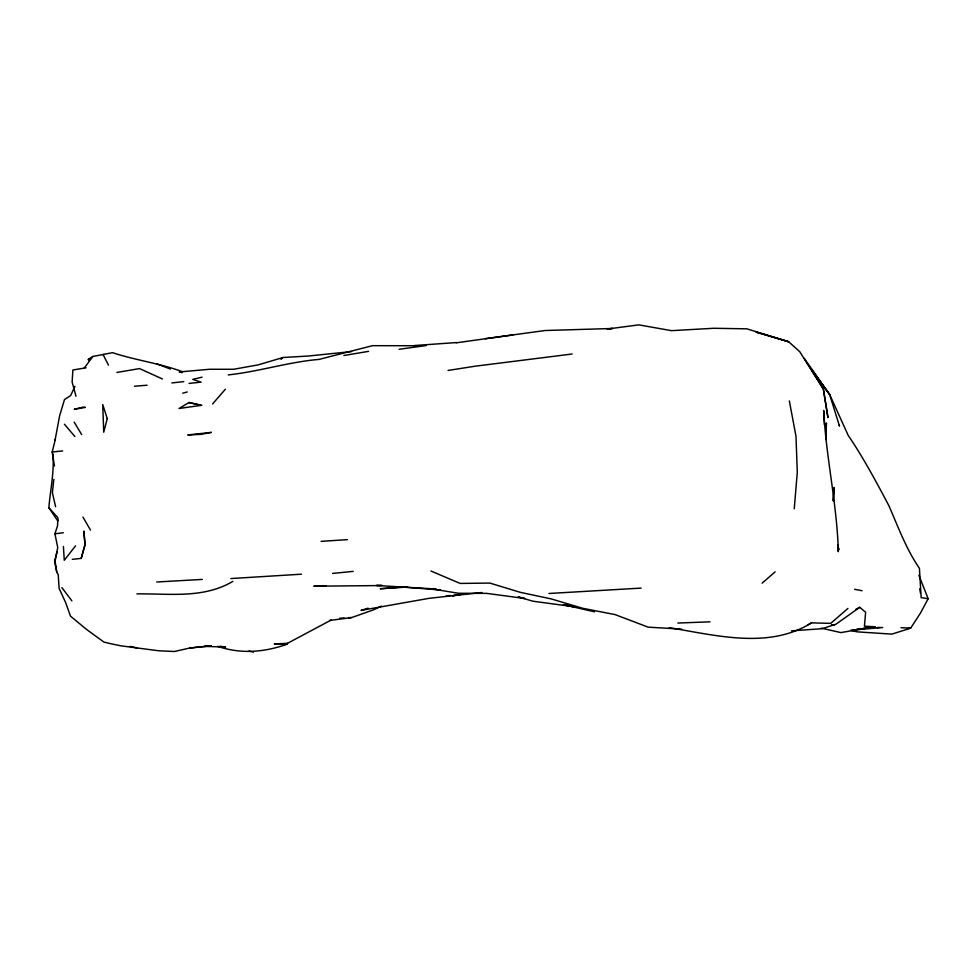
<?xml version="1.0" encoding="UTF-8"?>
<svg xmlns="http://www.w3.org/2000/svg" width="977" height="977" viewBox="0 0 977 977"><rect width="100%" height="100%" fill="white"/><g stroke="black" fill="none" stroke-linecap="round" stroke-linejoin="round"><path stroke-width="1.47" d="M52.905 453.902C54.382 472.196 50.352 489.685 48.85 507.735L57.887 521.083M826.053 439.54L826.395 422.968L826.029 433.446M57.753 520.558L57.558 525.748L54.92 533.784L57.753 547.608L55.066 561.067L56.703 571.765L58.229 574.781L59.121 588.386L65.691 602.711L70.478 616.121L86.526 629.408L103.904 642.072L109.778 643.489L120.867 645.821L158.75 650.78L174.492 651.5L189.77 648.007L211.105 645.809L189.77 648.007M833.454 500.712L834.224 487.425L832.978 500.59M794.252 508.748L797.293 472.257L795.986 436.243L789.343 400.936M53.845 479.353L52.392 492.664L55.604 506.709M55.03 440.383L59.573 415.982L64.482 399.556L70.637 395.575L74.96 386.318M54.48 465.956L52.184 452.033L55.371 439.198M57.081 551.675L54.614 561.372L56.703 571.765M81.201 558.392L84.95 544.299L83.839 531.061L85.121 545.032L81.201 558.392L72.286 559.345M331.301 619.968L287.494 643.318L287.153 644.222C264.156 652.294 241.014 654.26 217.602 646.334M918.856 575.197L928.15 598.718L920.444 613.116L910.625 628.187L891.879 634.122L857.403 631.863L851.883 630.678M83.9 368.524L92.888 356.458L112.526 352.673C135.522 360.293 159.752 363.261 182.504 371.761M75.534 545.887L64.274 560.273L63.407 546.461M212.595 403.928L225.333 389.273M280.985 359.353L283.049 357.509L308.366 356.031L351.573 351.573M762.109 583.184L775.103 571.863M847.914 608.427L830.731 623.363L811.496 622.874L808.248 624.645M821.168 628.113L840.831 632.595L874.903 626.758L864.425 626.196L865.634 612.298L859.772 607.315L835.946 624.218L822.072 628.712L791.565 630.824M811.496 622.874C768.508 649.717 715.836 635.172 669.233 627.722M88.687 360.476L88.333 359.499L90.837 357.936M88.333 359.499L92.888 356.458M188.952 402.536L179.035 408.496L201.824 405.272L188.952 402.536L200.981 405.382M855.84 609.343L859.772 607.315M381.372 606.143L373.092 610.002L351.744 617.537L348.557 617.72M232.819 581.413C203.131 598.901 169.522 593.454 136.914 593.894M103.818 354.456L103.135 354.675L108.484 365.117M368.134 608.158L361.014 610.393L429.147 598.315L481.881 592.514M283.049 357.509L258.136 364.885L233.613 369.282L209.518 369.269L179.255 371.956L182.198 372.628M182.748 393.181L187.242 391.972M202.068 377.171L192.774 379.381L201.091 382.129L189.098 383.411M458.225 594.541L452.51 595.787L460.729 594.456M116.935 372.445L139.552 368.585L162.39 378.942M343.855 355.518L368.585 351.354M572.143 354.016L475.164 366.192L448.077 370.442M86.098 367.792L72.884 369.99L72.139 382.007L75.986 396.259M485.496 338.677L545.056 330.519L612.518 328.48L607.035 329.054L638.824 324.865L671.541 330.666L713.625 328.272L746.868 328.834L788.695 341.767L799.748 351.696L823.342 389.005L827.934 417.448L823.342 389.005L804.169 358.254L829.644 394.488L848.17 435.339C863.363 457.7 876.137 481.612 888.814 505.585C898.168 526.859 906.167 549.074 919.43 568.333L921.164 597.631L928.15 598.718M512.986 334.916L456.259 342.817M399.141 349.277L426.241 345.54M228.215 374.912C258.856 371.626 288.386 362.003 319.161 359.389L372.481 345.675L417.045 345.736M856.951 629.139L859.943 628.748M862.935 628.345L874.903 626.758M329.738 620.444L351.293 617.635M54.92 533.784L63.31 532.746M171.867 382.935L183.774 381.604M446.159 595.946L450.482 595.457M456.259 594.822L459.141 594.505M52.184 452.033L62.65 450.91M332.607 573.414L353.21 571.374M850.869 630.128L882.768 627.503M414.028 345.565L456.503 342.561M134.386 386.233L147.063 385.219M406.859 586.701L380.175 588.752L404.747 587.214L440.468 589.949M907.731 628.419L910.625 628.187L900.989 627.674M230.877 578.555L301.441 574.195M548.891 593.491L641.144 588.093M321.091 541.356L347.421 539.634M156.723 581.999L202.3 579.41M339.813 618.221L344.185 617.965M282.573 644.454L287.153 644.222L274.232 643.904L287.494 643.318M325.915 585.724L313.812 586.2L381.25 585.553M677.843 623.045L710.01 621.824M866.794 627.918L872.742 627.71M877.212 627.552L880.192 627.442M382.105 585.333L376.499 585.467L430.637 588.691L458.469 593.271L486.729 593.381L524.637 598.461L518.201 596.923L532.929 601.197L574.952 606.888L563.338 604.653L594.431 611.797M204.559 646.383L225.663 647.03L220.02 646.2M681.555 629.127L648.13 627.149L615.058 614.582L582.829 608.329L551.175 598.901L520.228 592.318L489.831 583.074L460.179 583.428L430.906 571.008M831.586 624.743L834.517 624.999M433.238 588.594L436.145 589.082M854.557 589.302L862.105 590.731M130.063 646.408L137.317 648.032M249.037 651.073L253.458 652.135M756.296 332.192L761.474 333.609M756.406 332.253L788.695 341.767L762.768 333.963M156.65 363.798L170.413 369.05M48.85 507.735L57.704 517.468L58.205 519.886M64.433 424.25L74.887 436.548M814.391 374.215L829.644 394.488L839.475 426.106L839.219 425.264M61.893 587.617L71.883 600.892M812.388 370.588L829.644 394.488M74.191 422.113L81.641 434.533M82.984 517.138L90.495 530.084M837.668 545.435L838.84 549.746L837.924 545.264M837.826 548.781L838.339 551.663C837.069 504.242 826.053 457.798 823.672 410.389L824.515 425.08M919.748 588.801L920.456 593.222M107.238 418.571L103.721 432.237L102.719 404.515L107.238 418.571M85.121 407.409L74.215 409.326L83.167 407.104L85.121 407.409M211.301 432.396L200.761 434.386L187.755 434.948L211.301 432.396"/></g></svg>
